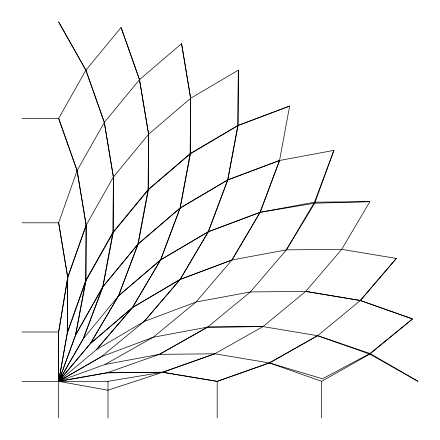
<?xml version="1.0" encoding="UTF-8"?>
<svg xmlns="http://www.w3.org/2000/svg" width="440" height="440" viewBox="0 0 440 440"><rect width="100%" height="100%" fill="white"/><g stroke="black" fill="none" stroke-linecap="round" stroke-linejoin="round"><path stroke-width="0.66" d="M113.421 177.001L86.125 225.242L67.694 277.426L58.614 332.019L58.669 381.332L90.376 343.547L132.44 307.56L180.114 279.428L231.952 259.996L286.368 249.865L341.726 249.337L396.33 258.429L360.344 300.493L317.598 335.709L269.396 362.934L217.206 381.37L162.597 372.235L107.245 372.763L58.669 381.332L83.336 338.613L102.762 286.781L112.893 232.359L113.421 177.001L104.33 122.397L85.894 70.202L58.674 22L85.894 70.202L104.297 122.413L113.35 177.045L113.273 232.458L102.944 286.825L83.386 338.624L58.669 381.332L107.993 390.22L162.607 372.273L214.797 353.815L262.999 326.579L305.74 291.401L341.726 249.337L369.859 201.663L314.507 202.191L260.084 212.322L208.247 231.754L160.573 259.886L118.509 295.873L83.386 338.624M104.297 122.413L139.486 79.668L181.572 43.67L190.625 98.302L190.493 153.709L180.197 208.093L160.661 259.897L132.479 307.566L96.465 349.624L58.674 381.326L67.238 332.756L67.766 277.404L58.674 222.799L77.11 170.599L58.674 118.404L85.894 70.202L121.072 27.462L139.508 79.657L148.599 134.261L148.451 189.712L138.149 244.085L118.547 295.856L90.392 343.547L58.669 381.332L107.245 372.763L159.445 354.349L207.647 327.102L250.388 291.929L286.385 249.86L314.71 203.198L333.933 150.354L279.51 160.49L227.678 179.916L180.004 208.049L137.94 244.035L102.762 286.781L75.543 334.983L58.674 381.326L105.023 364.469L159.445 354.349L214.797 353.799L269.396 362.934L322.498 378.785L370.024 353.491L412.539 318.929L360.344 300.493L305.74 291.385M190.625 98.302L238.337 70.142L238.084 125.549L227.81 179.944L208.329 231.759L180.158 279.433L144.149 321.497L101.387 356.664L58.669 381.332L67.43 332.811L86.004 280.643L113.273 232.458L148.451 189.712L190.493 153.709L238.084 125.549L289.647 106.068L279.548 160.49L260.128 212.322L231.985 260.002L195.965 302.06L144.149 321.497L96.454 349.624L132.44 307.56L160.573 259.886L180.004 208.049L190.135 153.632L190.663 98.274L181.572 43.67M67.43 332.811L67.694 277.426L58.636 222.811L22 222.799M77.11 170.599L86.201 225.203L85.674 280.561L75.543 334.983M238.337 70.142L237.809 125.493L227.678 179.916L208.247 231.754L180.114 279.428L144.128 321.492M58.674 418L58.674 332.007L67.766 277.404L86.201 225.203M107.245 372.779L162.607 372.273L217.206 381.37L269.401 362.89L317.603 335.671L369.798 354.107L418 381.326L370.024 353.491L317.598 335.709L262.999 326.579L207.642 327.107L153.23 337.243L101.387 356.664L58.674 381.326L75.653 335.011L86.004 280.643L86.125 225.242L77.072 170.615L58.658 118.41L22 118.404M67.238 332.756L85.674 280.561L112.893 232.359L148.071 189.613L190.135 153.632L237.809 125.493L289.647 106.068M333.933 150.354L314.507 202.191L286.368 249.865M77.072 170.615L104.33 122.397M75.653 335.011L102.944 286.825L138.149 244.085L180.197 208.093L227.81 179.944L279.548 160.49L260.084 212.322L231.952 259.996L180.158 279.433L132.479 307.566L90.392 343.547L118.509 295.873L137.94 244.035L148.071 189.613L148.599 134.261L139.486 79.668L121.072 27.462M113.35 177.045L148.599 134.261L190.663 98.274M105.023 364.469L153.219 337.238L195.982 302.066L250.388 291.929L305.74 291.401L360.344 300.493L396.33 258.429M118.547 295.856L160.661 259.897L208.329 231.759L260.128 212.322L314.71 203.198L369.859 201.663M159.44 354.327L207.642 327.107L262.999 326.584M269.401 362.89L321.596 381.326L369.798 354.107L412.539 318.929L360.344 300.52M214.797 353.799L162.597 372.235L107.993 381.326L22 381.326M22 332.007L58.674 332.007M321.596 381.326L321.596 418M217.201 381.326L217.201 418M107.993 381.326L107.993 418"/></g></svg>
